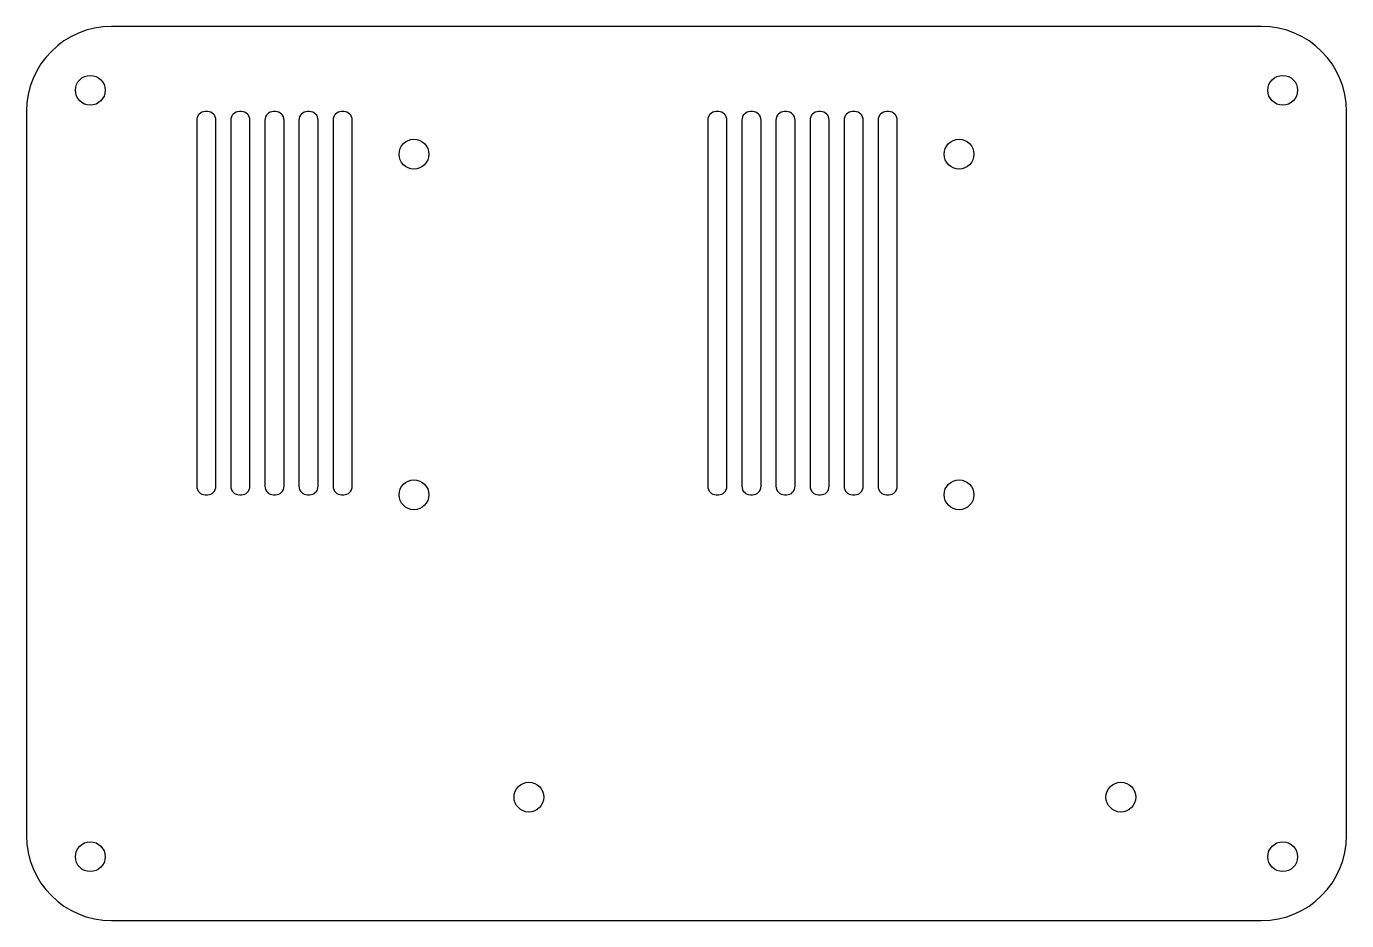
# Model space of a CAD drawing. Header units: millimetres. Extents: x -155 to 155, y -105 to 105.
import ezdxf

# ---------------------------------------------------------------- set-up
doc = ezdxf.new("R2010")
doc.units = ezdxf.units.MM

msp = doc.modelspace()

# ---------------------------------------------------------------- linework, layer by layer
at = {"color": 7, "linetype": 'Continuous', "lineweight": 25}
for p, q in [((135, 105), (-135, 105)), ((-155, 85), (-155, -85)), ((-112.5, 85), (-113, 85)), ((-104.5, 85), (-105, 85)), ((-96.5, 85), (-97, 85)), ((-88.5, 85), (-89, 85)), ((-80.5, 85), (-81, 85)), ((7.5, 85), (7, 85)), ((15.5, 85), (15, 85)), ((23.5, 85), (23, 85)), ((31.5, 85), (31, 85)), ((39.5, 85), (39, 85)), ((47.5, 85), (47, 85)), ((155, -85), (155, 85)), ((-115, 83), (-115, -3)), ((-110.5, -3), (-110.5, 83)), ((-107, 83), (-107, -3)), ((-102.5, -3), (-102.5, 83)), ((-99, 83), (-99, -3)), ((-94.5, -3), (-94.5, 83)), ((-91, 83), (-91, -3)), ((-86.5, -3), (-86.5, 83)), ((-83, 83), (-83, -3)), ((-78.5, -3), (-78.5, 83)), ((5, 83), (5, -3)), ((9.5, -3), (9.5, 83)), ((13, 83), (13, -3)), ((17.5, -3), (17.5, 83)), ((21, 83), (21, -3)), ((25.5, -3), (25.5, 83)), ((29, 83), (29, -3)), ((33.5, -3), (33.5, 83)), ((37, 83), (37, -3)), ((41.5, -3), (41.5, 83)), ((45, 83), (45, -3)), ((49.5, -3), (49.5, 83)), ((-113, -5), (-112.5, -5)), ((-105, -5), (-104.5, -5)), ((-97, -5), (-96.5, -5)), ((-89, -5), (-88.5, -5)), ((-81, -5), (-80.5, -5)), ((7, -5), (7.5, -5)), ((15, -5), (15.5, -5)), ((23, -5), (23.5, -5)), ((31, -5), (31.5, -5)), ((39, -5), (39.5, -5)), ((47, -5), (47.5, -5)), ((-135, -105), (135, -105))]:
    msp.add_line(p, q, dxfattribs=at)
for centre in [(-140, 90), (140, 90), (-64, 75), (64, 75), (-64, -5), (64, -5), (-37, -76), (102, -76), (-140, -90), (140, -90)]:
    msp.add_circle(centre, 3.5, dxfattribs=at)
for centre, radius, start, end in [((-135, 85), 20, 90, 180), ((135, 85), 20, 0, 90), ((-113, 83), 2, 90, 180), ((-112.5, 83), 2, 0, 90), ((-105, 83), 2, 90, 180), ((-104.5, 83), 2, 0, 90), ((-97, 83), 2, 90, 180), ((-96.5, 83), 2, 0, 90), ((-89, 83), 2, 90, 180), ((-88.5, 83), 2, 0, 90), ((-81, 83), 2, 90, 180), ((-80.5, 83), 2, 0, 90), ((7, 83), 2, 90, 180), ((7.5, 83), 2, 0, 90), ((15, 83), 2, 90, 180), ((15.5, 83), 2, 0, 90), ((23, 83), 2, 90, 180), ((23.5, 83), 2, 0, 90), ((31, 83), 2, 90, 180), ((31.5, 83), 2, 0, 90), ((39, 83), 2, 90, 180), ((39.5, 83), 2, 0, 90), ((47, 83), 2, 90, 180), ((47.5, 83), 2, 0, 90), ((-113, -3), 2, 180, 270), ((-112.5, -3), 2, 270, 0), ((-105, -3), 2, 180, 270), ((-104.5, -3), 2, 270, 0), ((-97, -3), 2, 180, 270), ((-96.5, -3), 2, 270, 0), ((-89, -3), 2, 180, 270), ((-88.5, -3), 2, 270, 0), ((-81, -3), 2, 180, 270), ((-80.5, -3), 2, 270, 0), ((7, -3), 2, 180, 270), ((7.5, -3), 2, 270, 0), ((15, -3), 2, 180, 270), ((15.5, -3), 2, 270, 0), ((23, -3), 2, 180, 270), ((23.5, -3), 2, 270, 0), ((31, -3), 2, 180, 270), ((31.5, -3), 2, 270, 0), ((39, -3), 2, 180, 270), ((39.5, -3), 2, 270, 0), ((47, -3), 2, 180, 270), ((47.5, -3), 2, 270, 0), ((-135, -85), 20, 180, 270), ((135, -85), 20, 270, 0)]:
    msp.add_arc(centre, radius, start, end, dxfattribs=at)

doc.saveas('drawing.dxf')
